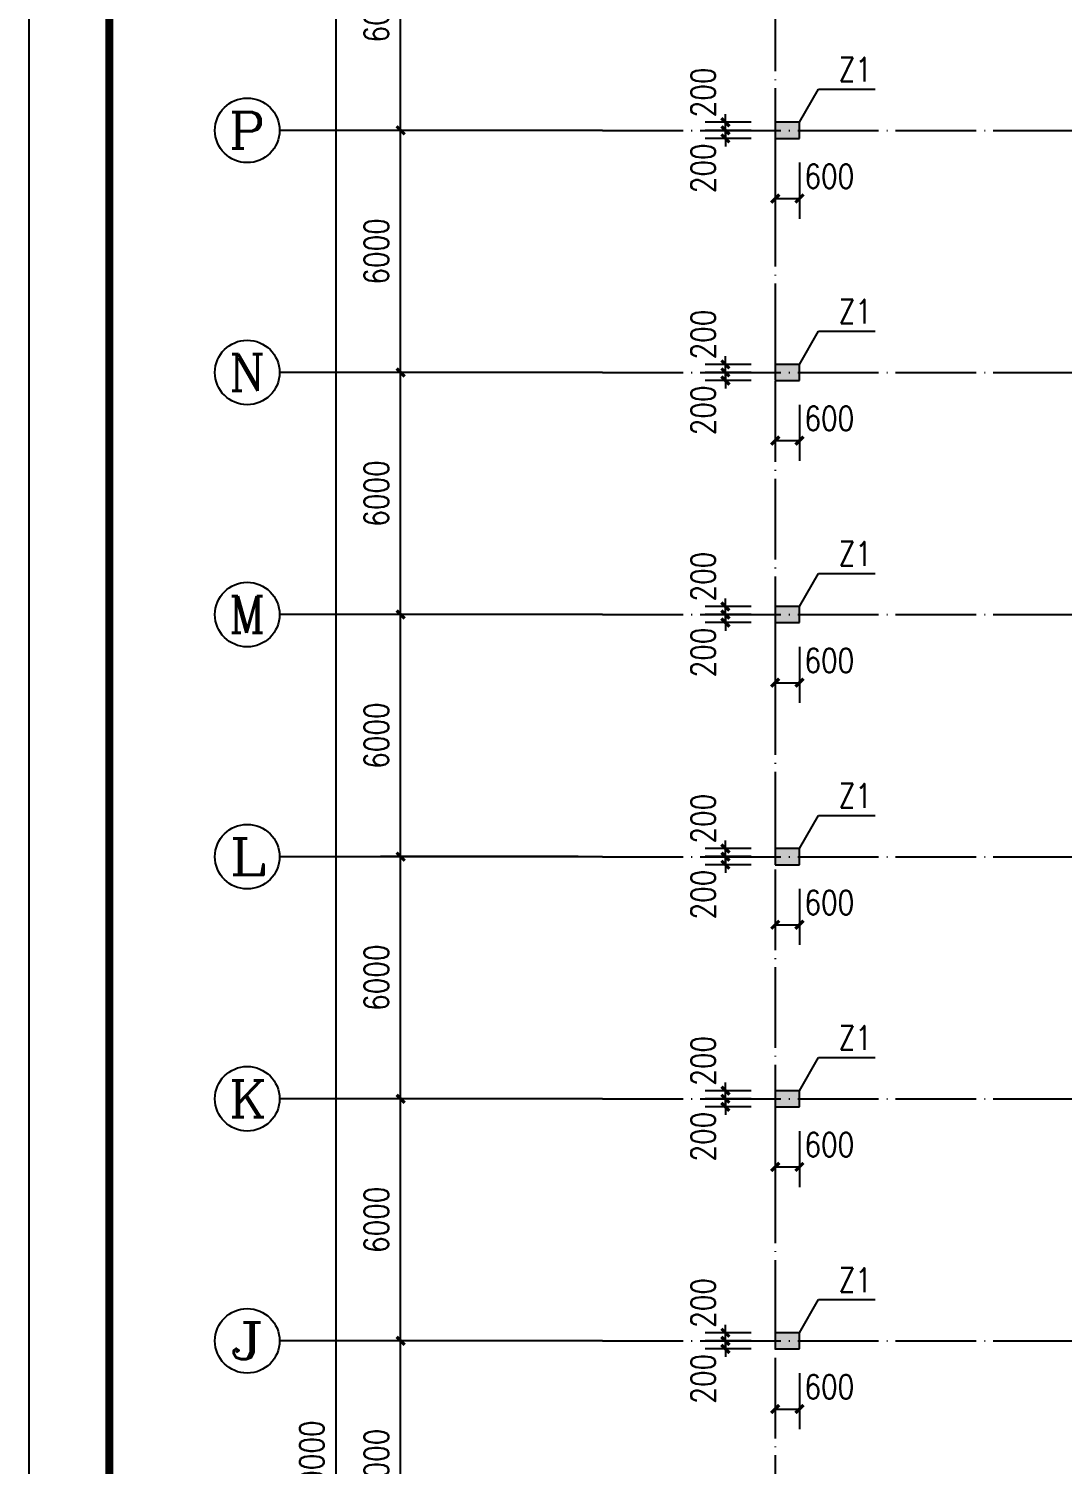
# Model space of a CAD drawing. Extents: x 31695611 to 39053694, y -59225 to 904195.
# Drawn here: x 38600416 to 38626020, y 833200 to 868778 of the extents above; entities that cross this region are included whole.
import ezdxf
from ezdxf.enums import TextEntityAlignment as Align

# ---------------------------------------------------------------- set-up
doc = ezdxf.new("R2010")
doc.units = 0
doc.header["$LTSCALE"] = 1000
doc.header["$MEASUREMENT"] = 0
doc.linetypes.add('ACAD_ISO04W100', pattern=[30.5, 24, -3, 0.5, -3])
doc.linetypes.add('DOTE', pattern=[2.42, 2, -0.2, 0.02, -0.2])
doc.layers.get('0').update_dxf_attribs({"linetype": 'CONTINUOUS'})
doc.layers.get('DEFPOINTS').update_dxf_attribs({"linetype": 'CONTINUOUS'})
for name, color, linetype in [('AXIS', 3, 'CONTINUOUS'), ('AXIS_TEXT', 7, 'CONTINUOUS'), ('COLUMN', 2, 'CONTINUOUS'), ('DOTE', 1, 'ACAD_ISO04W100'), ('PUB_DIM', 3, 'CONTINUOUS'), ('PUB_HATCH', 8, 'CONTINUOUS'), ('PUB_TITLE', 4, 'CONTINUOUS'), ('柱编号', 4, 'CONTINUOUS')]:
    doc.layers.add(name, color=color, linetype=linetype)
doc.styles.add('_TCH_AXIS', font='COMPLEX', dxfattribs={"bigfont": 'GBCBIG'})
doc.styles.add('COMPLEX', font='COMPLEX')
doc.styles.add('DIM_FONT', font='SIMPLEX.shx', dxfattribs={"width": 0.8})
doc.dimstyles.new('DIMN200', dxfattribs={"dimscale": 2, "dimtxt": 300, "dimasz": 100, "dimexe": 250, "dimexo": 300, "dimgap": 150, "dimtad": 1, "dimdec": 0, "dimzin": 0, "dimtxsty": 'DIM_FONT', "dimblk": 'ARCHTICK', "dimcen": 0.09, "dimclrt": 7, "dimazin": 3, "dimtfac": 1, "dimtdec": 0, "dimtix": 1, "dimtmove": 0, "dimatfit": 3, "dimtolj": 1, "dimtzin": 0})

# ---------------------------------------------------------------- blocks, each defined once
blk = doc.blocks.new('_ARCHTICK')
at = {"color": 0, "linetype": 'BYBLOCK', "const_width": 0.4}
blk.add_lwpolyline([(-0.5, -0.5), (0.5, 0.5)], dxfattribs=at)
blk = doc.blocks.new('*D679')
at = {"layer": 'DEFPOINTS', "color": 0}
for p in [(38617675, 866259), (38618909, 866259), (38618909, 866059)]:
    blk.add_point(p, dxfattribs=at)
at = {"layer": 'PUB_DIM', "color": 0}
for p, q in [((38617675, 866259), (38617675, 866459)), ((38618309, 866259), (38617175, 866259)), ((38618309, 866059), (38617175, 866059)), ((38617675, 866059), (38617675, 866259)), ((38617675, 866059), (38617675, 865859))]:
    blk.add_line(p, q, dxfattribs=at)
at = {"layer": 'PUB_DIM', "color": 0, "xscale": 200, "yscale": 200, "zscale": 200}
for p, rotation in [((38617675, 866259), 270), ((38617675, 866059), 90)]:
    blk.add_blockref('_ARCHTICK', p, dxfattribs=dict(at, rotation=rotation))
at = {"layer": 'PUB_DIM', "color": 7, "insert": (38617125, 865319), "char_height": 600, "attachment_point": 5, "rotation": 90, "style": 'DIM_FONT'}
blk.add_mtext('\\A1;200', dxfattribs=at)
blk = doc.blocks.new('*D680')
at = {"layer": 'DEFPOINTS', "color": 0}
for p in [(38617675, 866459), (38618909, 866459), (38618909, 866259)]:
    blk.add_point(p, dxfattribs=at)
at = {"layer": 'PUB_DIM', "color": 0}
for p, q in [((38618309, 866459), (38617175, 866459)), ((38617675, 866459), (38617675, 866659)), ((38617675, 866259), (38617675, 866459)), ((38618309, 866259), (38617175, 866259)), ((38617675, 866259), (38617675, 866059))]:
    blk.add_line(p, q, dxfattribs=at)
at = {"layer": 'PUB_DIM', "color": 0, "xscale": 200, "yscale": 200, "zscale": 200}
for p, rotation in [((38617675, 866459), 270), ((38617675, 866259), 90)]:
    blk.add_blockref('_ARCHTICK', p, dxfattribs=dict(at, rotation=rotation))
at = {"layer": 'PUB_DIM', "color": 7, "insert": (38617125, 867199), "char_height": 600, "attachment_point": 5, "rotation": 90, "style": 'DIM_FONT'}
blk.add_mtext('\\A1;200', dxfattribs=at)
blk = doc.blocks.new('*D681')
at = {"layer": 'DEFPOINTS', "color": 0}
for p in [(38618909, 866059), (38619509, 866059), (38619509, 864570)]:
    blk.add_point(p, dxfattribs=at)
at = {"layer": 'PUB_DIM', "color": 0}
for p, q in [((38618909, 865459), (38618909, 864070)), ((38619509, 865459), (38619509, 864070)), ((38618909, 864570), (38619509, 864570))]:
    blk.add_line(p, q, dxfattribs=at)
at = {"layer": 'PUB_DIM', "color": 0, "xscale": 200, "yscale": 200, "zscale": 200, "rotation": 180}
blk.add_blockref('_ARCHTICK', (38618909, 864570), dxfattribs=at)
at = {"layer": 'PUB_DIM', "color": 0, "xscale": 200, "yscale": 200, "zscale": 200}
blk.add_blockref('_ARCHTICK', (38619509, 864570), dxfattribs=at)
at = {"layer": 'PUB_DIM', "color": 7, "insert": (38620249, 865120), "char_height": 600, "attachment_point": 5, "style": 'DIM_FONT'}
blk.add_mtext('\\A1;600', dxfattribs=at)
blk = doc.blocks.new('*D685')
at = {"layer": 'DEFPOINTS', "color": 0}
for p in [(38617675, 860259), (38618909, 860259), (38618909, 860059)]:
    blk.add_point(p, dxfattribs=at)
at = {"layer": 'PUB_DIM', "color": 0}
for p, q in [((38617675, 860259), (38617675, 860459)), ((38618309, 860259), (38617175, 860259)), ((38618309, 860059), (38617175, 860059)), ((38617675, 860059), (38617675, 860259)), ((38617675, 860059), (38617675, 859859))]:
    blk.add_line(p, q, dxfattribs=at)
at = {"layer": 'PUB_DIM', "color": 0, "xscale": 200, "yscale": 200, "zscale": 200}
for p, rotation in [((38617675, 860259), 270), ((38617675, 860059), 90)]:
    blk.add_blockref('_ARCHTICK', p, dxfattribs=dict(at, rotation=rotation))
at = {"layer": 'PUB_DIM', "color": 7, "insert": (38617125, 859319), "char_height": 600, "attachment_point": 5, "rotation": 90, "style": 'DIM_FONT'}
blk.add_mtext('\\A1;200', dxfattribs=at)
blk = doc.blocks.new('*D686')
at = {"layer": 'DEFPOINTS', "color": 0}
for p in [(38617675, 860459), (38618909, 860459), (38618909, 860259)]:
    blk.add_point(p, dxfattribs=at)
at = {"layer": 'PUB_DIM', "color": 0}
for p, q in [((38617675, 860459), (38617675, 860659)), ((38618309, 860459), (38617175, 860459)), ((38617675, 860259), (38617675, 860459)), ((38618309, 860259), (38617175, 860259)), ((38617675, 860259), (38617675, 860059))]:
    blk.add_line(p, q, dxfattribs=at)
at = {"layer": 'PUB_DIM', "color": 0, "xscale": 200, "yscale": 200, "zscale": 200}
for p, rotation in [((38617675, 860459), 270), ((38617675, 860259), 90)]:
    blk.add_blockref('_ARCHTICK', p, dxfattribs=dict(at, rotation=rotation))
at = {"layer": 'PUB_DIM', "color": 7, "insert": (38617125, 861199), "char_height": 600, "attachment_point": 5, "rotation": 90, "style": 'DIM_FONT'}
blk.add_mtext('\\A1;200', dxfattribs=at)
blk = doc.blocks.new('*D687')
at = {"layer": 'DEFPOINTS', "color": 0}
for p in [(38618909, 860059), (38619509, 860059), (38619509, 858570)]:
    blk.add_point(p, dxfattribs=at)
at = {"layer": 'PUB_DIM', "color": 0}
for p, q in [((38618909, 859459), (38618909, 858070)), ((38619509, 859459), (38619509, 858070)), ((38618909, 858570), (38619509, 858570))]:
    blk.add_line(p, q, dxfattribs=at)
at = {"layer": 'PUB_DIM', "color": 0, "xscale": 200, "yscale": 200, "zscale": 200, "rotation": 180}
blk.add_blockref('_ARCHTICK', (38618909, 858570), dxfattribs=at)
at = {"layer": 'PUB_DIM', "color": 0, "xscale": 200, "yscale": 200, "zscale": 200}
blk.add_blockref('_ARCHTICK', (38619509, 858570), dxfattribs=at)
at = {"layer": 'PUB_DIM', "color": 7, "insert": (38620249, 859120), "char_height": 600, "attachment_point": 5, "style": 'DIM_FONT'}
blk.add_mtext('\\A1;600', dxfattribs=at)
blk = doc.blocks.new('*D691')
at = {"layer": 'DEFPOINTS', "color": 0}
for p in [(38617675, 854259), (38618909, 854259), (38618909, 854059)]:
    blk.add_point(p, dxfattribs=at)
at = {"layer": 'PUB_DIM', "color": 0}
for p, q in [((38618309, 854259), (38617175, 854259)), ((38617675, 854259), (38617675, 854459)), ((38617675, 854059), (38617675, 854259)), ((38618309, 854059), (38617175, 854059)), ((38617675, 854059), (38617675, 853859))]:
    blk.add_line(p, q, dxfattribs=at)
at = {"layer": 'PUB_DIM', "color": 0, "xscale": 200, "yscale": 200, "zscale": 200}
for p, rotation in [((38617675, 854259), 270), ((38617675, 854059), 90)]:
    blk.add_blockref('_ARCHTICK', p, dxfattribs=dict(at, rotation=rotation))
at = {"layer": 'PUB_DIM', "color": 7, "insert": (38617125, 853319), "char_height": 600, "attachment_point": 5, "rotation": 90, "style": 'DIM_FONT'}
blk.add_mtext('\\A1;200', dxfattribs=at)
blk = doc.blocks.new('*D692')
at = {"layer": 'DEFPOINTS', "color": 0}
for p in [(38617675, 854459), (38618909, 854459), (38618909, 854259)]:
    blk.add_point(p, dxfattribs=at)
at = {"layer": 'PUB_DIM', "color": 0}
for p, q in [((38617675, 854459), (38617675, 854659)), ((38618309, 854459), (38617175, 854459)), ((38618309, 854259), (38617175, 854259)), ((38617675, 854259), (38617675, 854459)), ((38617675, 854259), (38617675, 854059))]:
    blk.add_line(p, q, dxfattribs=at)
at = {"layer": 'PUB_DIM', "color": 0, "xscale": 200, "yscale": 200, "zscale": 200}
for p, rotation in [((38617675, 854459), 270), ((38617675, 854259), 90)]:
    blk.add_blockref('_ARCHTICK', p, dxfattribs=dict(at, rotation=rotation))
at = {"layer": 'PUB_DIM', "color": 7, "insert": (38617125, 855199), "char_height": 600, "attachment_point": 5, "rotation": 90, "style": 'DIM_FONT'}
blk.add_mtext('\\A1;200', dxfattribs=at)
blk = doc.blocks.new('*D693')
at = {"layer": 'DEFPOINTS', "color": 0}
for p in [(38618909, 854059), (38619509, 854059), (38619509, 852570)]:
    blk.add_point(p, dxfattribs=at)
at = {"layer": 'PUB_DIM', "color": 0}
for p, q in [((38618909, 853459), (38618909, 852070)), ((38619509, 853459), (38619509, 852070)), ((38618909, 852570), (38619509, 852570))]:
    blk.add_line(p, q, dxfattribs=at)
at = {"layer": 'PUB_DIM', "color": 0, "xscale": 200, "yscale": 200, "zscale": 200, "rotation": 180}
blk.add_blockref('_ARCHTICK', (38618909, 852570), dxfattribs=at)
at = {"layer": 'PUB_DIM', "color": 0, "xscale": 200, "yscale": 200, "zscale": 200}
blk.add_blockref('_ARCHTICK', (38619509, 852570), dxfattribs=at)
at = {"layer": 'PUB_DIM', "color": 7, "insert": (38620249, 853120), "char_height": 600, "attachment_point": 5, "style": 'DIM_FONT'}
blk.add_mtext('\\A1;600', dxfattribs=at)
blk = doc.blocks.new('*D697')
at = {"layer": 'DEFPOINTS', "color": 0}
for p in [(38617675, 848259), (38618909, 848259), (38618909, 848059)]:
    blk.add_point(p, dxfattribs=at)
at = {"layer": 'PUB_DIM', "color": 0}
for p, q in [((38618309, 848259), (38617175, 848259)), ((38617675, 848259), (38617675, 848459)), ((38617675, 848059), (38617675, 848259)), ((38618309, 848059), (38617175, 848059)), ((38617675, 848059), (38617675, 847859))]:
    blk.add_line(p, q, dxfattribs=at)
at = {"layer": 'PUB_DIM', "color": 0, "xscale": 200, "yscale": 200, "zscale": 200}
for p, rotation in [((38617675, 848259), 270), ((38617675, 848059), 90)]:
    blk.add_blockref('_ARCHTICK', p, dxfattribs=dict(at, rotation=rotation))
at = {"layer": 'PUB_DIM', "color": 7, "insert": (38617125, 847319), "char_height": 600, "attachment_point": 5, "rotation": 90, "style": 'DIM_FONT'}
blk.add_mtext('\\A1;200', dxfattribs=at)
blk = doc.blocks.new('*D698')
at = {"layer": 'DEFPOINTS', "color": 0}
for p in [(38617675, 848459), (38618909, 848459), (38618909, 848259)]:
    blk.add_point(p, dxfattribs=at)
at = {"layer": 'PUB_DIM', "color": 0}
for p, q in [((38617675, 848459), (38617675, 848659)), ((38618309, 848459), (38617175, 848459)), ((38618309, 848259), (38617175, 848259)), ((38617675, 848259), (38617675, 848459)), ((38617675, 848259), (38617675, 848059))]:
    blk.add_line(p, q, dxfattribs=at)
at = {"layer": 'PUB_DIM', "color": 0, "xscale": 200, "yscale": 200, "zscale": 200}
for p, rotation in [((38617675, 848459), 270), ((38617675, 848259), 90)]:
    blk.add_blockref('_ARCHTICK', p, dxfattribs=dict(at, rotation=rotation))
at = {"layer": 'PUB_DIM', "color": 7, "insert": (38617125, 849199), "char_height": 600, "attachment_point": 5, "rotation": 90, "style": 'DIM_FONT'}
blk.add_mtext('\\A1;200', dxfattribs=at)
blk = doc.blocks.new('*D699')
at = {"layer": 'DEFPOINTS', "color": 0}
for p in [(38618909, 848059), (38619509, 848059), (38619509, 846570)]:
    blk.add_point(p, dxfattribs=at)
at = {"layer": 'PUB_DIM', "color": 0}
for p, q in [((38618909, 847459), (38618909, 846070)), ((38619509, 847459), (38619509, 846070)), ((38618909, 846570), (38619509, 846570))]:
    blk.add_line(p, q, dxfattribs=at)
at = {"layer": 'PUB_DIM', "color": 0, "xscale": 200, "yscale": 200, "zscale": 200, "rotation": 180}
blk.add_blockref('_ARCHTICK', (38618909, 846570), dxfattribs=at)
at = {"layer": 'PUB_DIM', "color": 0, "xscale": 200, "yscale": 200, "zscale": 200}
blk.add_blockref('_ARCHTICK', (38619509, 846570), dxfattribs=at)
at = {"layer": 'PUB_DIM', "color": 7, "insert": (38620249, 847120), "char_height": 600, "attachment_point": 5, "style": 'DIM_FONT'}
blk.add_mtext('\\A1;600', dxfattribs=at)
blk = doc.blocks.new('*D703')
at = {"layer": 'DEFPOINTS', "color": 0}
for p in [(38617675, 842259), (38618909, 842259), (38618909, 842059)]:
    blk.add_point(p, dxfattribs=at)
at = {"layer": 'PUB_DIM', "color": 0}
for p, q in [((38618309, 842259), (38617175, 842259)), ((38617675, 842259), (38617675, 842459)), ((38617675, 842059), (38617675, 842259)), ((38618309, 842059), (38617175, 842059)), ((38617675, 842059), (38617675, 841859))]:
    blk.add_line(p, q, dxfattribs=at)
at = {"layer": 'PUB_DIM', "color": 0, "xscale": 200, "yscale": 200, "zscale": 200}
for p, rotation in [((38617675, 842259), 270), ((38617675, 842059), 90)]:
    blk.add_blockref('_ARCHTICK', p, dxfattribs=dict(at, rotation=rotation))
at = {"layer": 'PUB_DIM', "color": 7, "insert": (38617125, 841319), "char_height": 600, "attachment_point": 5, "rotation": 90, "style": 'DIM_FONT'}
blk.add_mtext('\\A1;200', dxfattribs=at)
blk = doc.blocks.new('*D704')
at = {"layer": 'DEFPOINTS', "color": 0}
for p in [(38617675, 842459), (38618909, 842459), (38618909, 842259)]:
    blk.add_point(p, dxfattribs=at)
at = {"layer": 'PUB_DIM', "color": 0}
for p, q in [((38617675, 842459), (38617675, 842659)), ((38618309, 842459), (38617175, 842459)), ((38618309, 842259), (38617175, 842259)), ((38617675, 842259), (38617675, 842459)), ((38617675, 842259), (38617675, 842059))]:
    blk.add_line(p, q, dxfattribs=at)
at = {"layer": 'PUB_DIM', "color": 0, "xscale": 200, "yscale": 200, "zscale": 200}
for p, rotation in [((38617675, 842459), 270), ((38617675, 842259), 90)]:
    blk.add_blockref('_ARCHTICK', p, dxfattribs=dict(at, rotation=rotation))
at = {"layer": 'PUB_DIM', "color": 7, "insert": (38617125, 843199), "char_height": 600, "attachment_point": 5, "rotation": 90, "style": 'DIM_FONT'}
blk.add_mtext('\\A1;200', dxfattribs=at)
blk = doc.blocks.new('*D705')
at = {"layer": 'DEFPOINTS', "color": 0}
for p in [(38618909, 842059), (38619509, 842059), (38619509, 840570)]:
    blk.add_point(p, dxfattribs=at)
at = {"layer": 'PUB_DIM', "color": 0}
for p, q in [((38618909, 841459), (38618909, 840070)), ((38619509, 841459), (38619509, 840070)), ((38618909, 840570), (38619509, 840570))]:
    blk.add_line(p, q, dxfattribs=at)
at = {"layer": 'PUB_DIM', "color": 0, "xscale": 200, "yscale": 200, "zscale": 200, "rotation": 180}
blk.add_blockref('_ARCHTICK', (38618909, 840570), dxfattribs=at)
at = {"layer": 'PUB_DIM', "color": 0, "xscale": 200, "yscale": 200, "zscale": 200}
blk.add_blockref('_ARCHTICK', (38619509, 840570), dxfattribs=at)
at = {"layer": 'PUB_DIM', "color": 7, "insert": (38620249, 841120), "char_height": 600, "attachment_point": 5, "style": 'DIM_FONT'}
blk.add_mtext('\\A1;600', dxfattribs=at)
blk = doc.blocks.new('*D709')
at = {"layer": 'DEFPOINTS', "color": 0}
for p in [(38617675, 836259), (38618909, 836259), (38618909, 836059)]:
    blk.add_point(p, dxfattribs=at)
at = {"layer": 'PUB_DIM', "color": 0}
for p, q in [((38617675, 836259), (38617675, 836459)), ((38618309, 836259), (38617175, 836259)), ((38617675, 836059), (38617675, 836259)), ((38618309, 836059), (38617175, 836059)), ((38617675, 836059), (38617675, 835859))]:
    blk.add_line(p, q, dxfattribs=at)
at = {"layer": 'PUB_DIM', "color": 0, "xscale": 200, "yscale": 200, "zscale": 200}
for p, rotation in [((38617675, 836259), 270), ((38617675, 836059), 90)]:
    blk.add_blockref('_ARCHTICK', p, dxfattribs=dict(at, rotation=rotation))
at = {"layer": 'PUB_DIM', "color": 7, "insert": (38617125, 835319), "char_height": 600, "attachment_point": 5, "rotation": 90, "style": 'DIM_FONT'}
blk.add_mtext('\\A1;200', dxfattribs=at)
blk = doc.blocks.new('*D710')
at = {"layer": 'DEFPOINTS', "color": 0}
for p in [(38617675, 836459), (38618909, 836459), (38618909, 836259)]:
    blk.add_point(p, dxfattribs=at)
at = {"layer": 'PUB_DIM', "color": 0}
for p, q in [((38618309, 836459), (38617175, 836459)), ((38617675, 836459), (38617675, 836659)), ((38617675, 836259), (38617675, 836459)), ((38618309, 836259), (38617175, 836259)), ((38617675, 836259), (38617675, 836059))]:
    blk.add_line(p, q, dxfattribs=at)
at = {"layer": 'PUB_DIM', "color": 0, "xscale": 200, "yscale": 200, "zscale": 200}
for p, rotation in [((38617675, 836459), 270), ((38617675, 836259), 90)]:
    blk.add_blockref('_ARCHTICK', p, dxfattribs=dict(at, rotation=rotation))
at = {"layer": 'PUB_DIM', "color": 7, "insert": (38617125, 837199), "char_height": 600, "attachment_point": 5, "rotation": 90, "style": 'DIM_FONT'}
blk.add_mtext('\\A1;200', dxfattribs=at)
blk = doc.blocks.new('*D711')
at = {"layer": 'DEFPOINTS', "color": 0}
for p in [(38618909, 836059), (38619509, 836059), (38619509, 834570)]:
    blk.add_point(p, dxfattribs=at)
at = {"layer": 'PUB_DIM', "color": 0}
for p, q in [((38618909, 835459), (38618909, 834070)), ((38619509, 835459), (38619509, 834070)), ((38618909, 834570), (38619509, 834570))]:
    blk.add_line(p, q, dxfattribs=at)
at = {"layer": 'PUB_DIM', "color": 0, "xscale": 200, "yscale": 200, "zscale": 200, "rotation": 180}
blk.add_blockref('_ARCHTICK', (38618909, 834570), dxfattribs=at)
at = {"layer": 'PUB_DIM', "color": 0, "xscale": 200, "yscale": 200, "zscale": 200}
blk.add_blockref('_ARCHTICK', (38619509, 834570), dxfattribs=at)
at = {"layer": 'PUB_DIM', "color": 7, "insert": (38620249, 835120), "char_height": 600, "attachment_point": 5, "style": 'DIM_FONT'}
blk.add_mtext('\\A1;600', dxfattribs=at)
blk = doc.blocks.new('*D812')
at = {"layer": 'AXIS', "color": 0}
for p, q in [((38614030, 836259), (38609130, 836259)), ((38609630, 830259), (38609630, 836259)), ((38614030, 830259), (38609130, 830259))]:
    blk.add_line(p, q, dxfattribs=at)
at = {"layer": 'DEFPOINTS', "color": 0}
for p in [(38609630, 836259), (38614630, 836259), (38614630, 830259)]:
    blk.add_point(p, dxfattribs=at)
at = {"layer": 'AXIS', "color": 0, "xscale": 200, "yscale": 200, "zscale": 200}
for p, rotation in [((38609630, 836259), 89.9998904604143), ((38609630, 830259), 269.9998904604143)]:
    blk.add_blockref('_ARCHTICK', p, dxfattribs=dict(at, rotation=rotation))
at = {"layer": 'AXIS', "color": 7, "insert": (38609030, 833259), "char_height": 600, "attachment_point": 5, "rotation": 89.9999, "style": 'DIM_FONT'}
blk.add_mtext('\\A1;6000', dxfattribs=at)
blk = doc.blocks.new('*D813')
at = {"layer": 'AXIS', "color": 0}
for p, q in [((38614030, 842259), (38609130, 842259)), ((38609630, 836259), (38609630, 842259)), ((38614030, 836259), (38609130, 836259))]:
    blk.add_line(p, q, dxfattribs=at)
at = {"layer": 'DEFPOINTS', "color": 0}
for p in [(38609630, 842259), (38614630, 842259), (38614630, 836259)]:
    blk.add_point(p, dxfattribs=at)
at = {"layer": 'AXIS', "color": 0, "xscale": 200, "yscale": 200, "zscale": 200}
for p, rotation in [((38609630, 842259), 89.99989046034315), ((38609630, 836259), 269.9998904603431)]:
    blk.add_blockref('_ARCHTICK', p, dxfattribs=dict(at, rotation=rotation))
at = {"layer": 'AXIS', "color": 7, "insert": (38609030, 839259), "char_height": 600, "attachment_point": 5, "rotation": 89.9999, "style": 'DIM_FONT'}
blk.add_mtext('\\A1;6000', dxfattribs=at)
blk = doc.blocks.new('*D814')
at = {"layer": 'AXIS', "color": 0}
for p, q in [((38614030, 848259), (38609130, 848259)), ((38609630, 842259), (38609630, 848259)), ((38614030, 842259), (38609130, 842259))]:
    blk.add_line(p, q, dxfattribs=at)
at = {"layer": 'DEFPOINTS', "color": 0}
for p in [(38609630, 848259), (38614630, 848259), (38614630, 842259)]:
    blk.add_point(p, dxfattribs=at)
at = {"layer": 'AXIS', "color": 0, "xscale": 200, "yscale": 200, "zscale": 200}
for p, rotation in [((38609630, 848259), 89.99989046034315), ((38609630, 842259), 269.9998904603431)]:
    blk.add_blockref('_ARCHTICK', p, dxfattribs=dict(at, rotation=rotation))
at = {"layer": 'AXIS', "color": 7, "insert": (38609030, 845259), "char_height": 600, "attachment_point": 5, "rotation": 89.9999, "style": 'DIM_FONT'}
blk.add_mtext('\\A1;6000', dxfattribs=at)
blk = doc.blocks.new('*D815')
at = {"layer": 'AXIS', "color": 0}
for p, q in [((38614030, 854259), (38609130, 854259)), ((38609630, 848259), (38609630, 854259)), ((38614030, 848259), (38609130, 848259))]:
    blk.add_line(p, q, dxfattribs=at)
at = {"layer": 'DEFPOINTS', "color": 0}
for p in [(38609630, 854259), (38614630, 854259), (38614630, 848259)]:
    blk.add_point(p, dxfattribs=at)
at = {"layer": 'AXIS', "color": 0, "xscale": 200, "yscale": 200, "zscale": 200}
for p, rotation in [((38609630, 854259), 89.9998904604143), ((38609630, 848259), 269.9998904604143)]:
    blk.add_blockref('_ARCHTICK', p, dxfattribs=dict(at, rotation=rotation))
at = {"layer": 'AXIS', "color": 7, "insert": (38609030, 851259), "char_height": 600, "attachment_point": 5, "rotation": 89.9999, "style": 'DIM_FONT'}
blk.add_mtext('\\A1;6000', dxfattribs=at)
blk = doc.blocks.new('*D816')
at = {"layer": 'AXIS', "color": 0}
for p, q in [((38614030, 860259), (38609130, 860259)), ((38609630, 854259), (38609630, 860259)), ((38614030, 854259), (38609130, 854259))]:
    blk.add_line(p, q, dxfattribs=at)
at = {"layer": 'DEFPOINTS', "color": 0}
for p in [(38609630, 860259), (38614630, 860259), (38614630, 854259)]:
    blk.add_point(p, dxfattribs=at)
at = {"layer": 'AXIS', "color": 0, "xscale": 200, "yscale": 200, "zscale": 200}
for p, rotation in [((38609630, 860259), 89.99989046034315), ((38609630, 854259), 269.9998904603431)]:
    blk.add_blockref('_ARCHTICK', p, dxfattribs=dict(at, rotation=rotation))
at = {"layer": 'AXIS', "color": 7, "insert": (38609030, 857259), "char_height": 600, "attachment_point": 5, "rotation": 89.9999, "style": 'DIM_FONT'}
blk.add_mtext('\\A1;6000', dxfattribs=at)
blk = doc.blocks.new('*D817')
at = {"layer": 'AXIS', "color": 0}
for p, q in [((38614030, 866259), (38609130, 866259)), ((38609630, 860259), (38609630, 866259)), ((38614030, 860259), (38609130, 860259))]:
    blk.add_line(p, q, dxfattribs=at)
at = {"layer": 'DEFPOINTS', "color": 0}
for p in [(38609630, 866259), (38614630, 866259), (38614630, 860259)]:
    blk.add_point(p, dxfattribs=at)
at = {"layer": 'AXIS', "color": 0, "xscale": 200, "yscale": 200, "zscale": 200}
for p, rotation in [((38609630, 866259), 89.99989046034315), ((38609630, 860259), 269.9998904603431)]:
    blk.add_blockref('_ARCHTICK', p, dxfattribs=dict(at, rotation=rotation))
at = {"layer": 'AXIS', "color": 7, "insert": (38609030, 863259), "char_height": 600, "attachment_point": 5, "rotation": 89.9999, "style": 'DIM_FONT'}
blk.add_mtext('\\A1;6000', dxfattribs=at)
blk = doc.blocks.new('*D818')
at = {"layer": 'AXIS', "color": 0}
for p, q in [((38614030, 872259), (38609130, 872259)), ((38609630, 866259), (38609630, 872259)), ((38614030, 866259), (38609130, 866259))]:
    blk.add_line(p, q, dxfattribs=at)
at = {"layer": 'DEFPOINTS', "color": 0}
for p in [(38609630, 872259), (38614630, 872259), (38614630, 866259)]:
    blk.add_point(p, dxfattribs=at)
at = {"layer": 'AXIS', "color": 0, "xscale": 200, "yscale": 200, "zscale": 200}
for p, rotation in [((38609630, 872259), 89.9998904604143), ((38609630, 866259), 269.9998904604143)]:
    blk.add_blockref('_ARCHTICK', p, dxfattribs=dict(at, rotation=rotation))
at = {"layer": 'AXIS', "color": 7, "insert": (38609030, 869259), "char_height": 600, "attachment_point": 5, "rotation": 89.9999, "style": 'DIM_FONT'}
blk.add_mtext('\\A1;6000', dxfattribs=at)
blk = doc.blocks.new('*D820')
at = {"layer": 'AXIS', "color": 0}
for p, q in [((38614030, 878259), (38607530, 878259)), ((38608029, 788259), (38608030, 878259)), ((38614029, 788259), (38607529, 788259))]:
    blk.add_line(p, q, dxfattribs=at)
at = {"layer": 'DEFPOINTS', "color": 0}
for p in [(38608030, 878259), (38614630, 878259), (38614629, 788259)]:
    blk.add_point(p, dxfattribs=at)
at = {"layer": 'AXIS', "color": 0, "xscale": 200, "yscale": 200, "zscale": 200}
for p, rotation in [((38608030, 878259), 89.99989046036686), ((38608029, 788259), 269.9998904603668)]:
    blk.add_blockref('_ARCHTICK', p, dxfattribs=dict(at, rotation=rotation))
at = {"layer": 'AXIS', "color": 7, "insert": (38607430, 833259), "char_height": 600, "attachment_point": 5, "rotation": 89.9999, "style": 'DIM_FONT'}
blk.add_mtext('\\A1;90000', dxfattribs=at)
blk = doc.blocks.new('_AXISO')
blk.add_circle((0, 0), 0.5)
at = {"layer": 'AXIS_TEXT', "style": 'COMPLEX', "width": 1.041667}
blk.add_attdef('A', text='', height=0.56, dxfattribs=at).set_placement((-0.25, -0.28), (0.25, -0.28), align=Align.FIT)

msp = doc.modelspace()

# ---------------------------------------------------------------- hatches: boundary and pattern name
at = {"layer": 'PUB_HATCH'}
for points in [[(38618909, 866058.5), (38619509, 866058.5), (38619509, 866458.5), (38618909, 866458.5)], [(38618909, 860058.5), (38619509, 860058.5), (38619509, 860458.5), (38618909, 860458.5)], [(38618909, 854058.5), (38619509, 854058.5), (38619509, 854458.5), (38618909, 854458.5)], [(38618909, 848058.5), (38619509, 848058.5), (38619509, 848458.5), (38618909, 848458.5)], [(38618909, 842058.5), (38619509, 842058.5), (38619509, 842458.5), (38618909, 842458.5)], [(38618909, 836058.5), (38619509, 836058.5), (38619509, 836458.5), (38618909, 836458.5)]]:
    msp.add_hatch(color=256, dxfattribs=at).paths.add_polyline_path(points)

# ---------------------------------------------------------------- linework, layer by layer
at = {"layer": 'AXIS'}
for p, q in [((38614629.6, 866258.6), (38606629.6, 866258.6)), ((38614629.6, 860258.6), (38606629.6, 860258.6)), ((38614629.6, 854258.6), (38606629.6, 854258.6)), ((38614629.6, 848258.6), (38606629.6, 848258.6)), ((38614629.5, 842258.6), (38606629.5, 842258.6)), ((38614629.5, 836258.6), (38606629.5, 836258.6))]:
    msp.add_line(p, q, dxfattribs=at)
at = {"layer": 'COLUMN'}
for p, q in [((38619509, 866458.5), (38618909, 866458.5)), ((38618909, 866458.5), (38618909, 866058.5)), ((38619509, 866058.5), (38619509, 866458.5)), ((38618909, 866058.5), (38619509, 866058.5)), ((38619509, 860458.5), (38618909, 860458.5)), ((38618909, 860458.5), (38618909, 860058.5)), ((38619509, 860058.5), (38619509, 860458.5)), ((38618909, 860058.5), (38619509, 860058.5)), ((38619509, 854458.5), (38618909, 854458.5)), ((38618909, 854458.5), (38618909, 854058.5)), ((38619509, 854058.5), (38619509, 854458.5)), ((38618909, 854058.5), (38619509, 854058.5)), ((38619509, 848458.5), (38618909, 848458.5)), ((38618909, 848458.5), (38618909, 848058.5)), ((38619509, 848058.5), (38619509, 848458.5)), ((38618909, 848058.5), (38619509, 848058.5)), ((38619509, 842458.5), (38618909, 842458.5)), ((38618909, 842458.5), (38618909, 842058.5)), ((38619509, 842058.5), (38619509, 842458.5)), ((38618909, 842058.5), (38619509, 842058.5)), ((38619509, 836458.5), (38618909, 836458.5)), ((38618909, 836458.5), (38618909, 836058.5)), ((38619509, 836058.5), (38619509, 836458.5)), ((38618909, 836058.5), (38619509, 836058.5))]:
    msp.add_line(p, q, dxfattribs=at)
at = {"layer": 'DOTE', "linetype": 'DOTE'}
for p, q in [((38618909, 884242.1), (38618909, 784664.7)), ((38614629.6, 866258.6), (38654494.9, 866258.5)), ((38614629.6, 860258.6), (38654494.9, 860258.5)), ((38614629.6, 854258.6), (38654494.9, 854258.5)), ((38614629.6, 848258.6), (38654494.8, 848258.5)), ((38614629.5, 842258.6), (38654494.8, 842258.5)), ((38614629.5, 836258.6), (38654494.8, 836258.5))]:
    msp.add_line(p, q, dxfattribs=at)
at = {"layer": 'PUB_TITLE'}
msp.add_lwpolyline([(38600416.2, 755595.5), (38684416.2, 755595.5), (38684416.2, 904195.5), (38600416.2, 904195.5)], close=True, dxfattribs=at)
at = {"layer": 'PUB_TITLE', "const_width": 200}
msp.add_lwpolyline([(38602416.2, 757595.5), (38682416.2, 757595.5), (38682416.2, 899195.5), (38602416.2, 899195.5)], close=True, dxfattribs=at)
at = {"layer": '柱编号'}
for p, q in [((38619509.1, 866458.5), (38619978.5, 867280.3)), ((38619978.5, 867280.3), (38621383.2, 867280.3)), ((38619509.1, 860458.5), (38619978.5, 861280.3)), ((38619978.5, 861280.3), (38621383.2, 861280.3)), ((38619509.1, 854458.5), (38619978.5, 855280.3)), ((38619978.5, 855280.3), (38621383.2, 855280.3)), ((38619509.1, 848458.5), (38619978.5, 849280.3)), ((38619978.5, 849280.3), (38621383.2, 849280.3)), ((38619509.1, 842458.5), (38619978.5, 843280.3)), ((38619978.5, 843280.3), (38621383.2, 843280.3)), ((38619509.1, 836458.5), (38619978.5, 837280.3)), ((38619978.5, 837280.3), (38621383.2, 837280.3))]:
    msp.add_line(p, q, dxfattribs=at)

# ---------------------------------------------------------------- block references
at = {"layer": 'AXIS'}
ref = msp.add_blockref('_AXISO', (38605829.6, 866258.6), dxfattribs=dict(at, xscale=1600, yscale=1600, zscale=1600))
ref.add_attrib('A', 'P', dxfattribs={"layer": 'AXIS_TEXT', "height": 905.1, "style": '_TCH_AXIS', "width": 1.235294}).set_placement((38605377, 865806.1), (38606282.1, 865806.1), align=Align.FIT)
ref = msp.add_blockref('_AXISO', (38605829.6, 860258.6), dxfattribs=dict(at, xscale=1600, yscale=1600, zscale=1600))
ref.add_attrib('A', 'N', dxfattribs={"layer": 'AXIS_TEXT', "height": 905.1, "style": '_TCH_AXIS', "width": 1.105263}).set_placement((38605377, 859806.1), (38606282.1, 859806.1), align=Align.FIT)
ref = msp.add_blockref('_AXISO', (38605829.6, 854258.6), dxfattribs=dict(at, xscale=1600, yscale=1600, zscale=1600))
ref.add_attrib('A', 'M', dxfattribs={"layer": 'AXIS_TEXT', "height": 905.1, "style": '_TCH_AXIS'}).set_placement((38605377, 853806.1), (38606282.1, 853806.1), align=Align.FIT)
ref = msp.add_blockref('_AXISO', (38605829.6, 848258.6), dxfattribs=dict(at, xscale=1600, yscale=1600, zscale=1600))
ref.add_attrib('A', 'L', dxfattribs={"layer": 'AXIS_TEXT', "height": 905.1, "style": '_TCH_AXIS', "width": 1.4}).set_placement((38605377, 847806.1), (38606282.1, 847806.1), align=Align.FIT)
ref = msp.add_blockref('_AXISO', (38605829.5, 842258.6), dxfattribs=dict(at, xscale=1600, yscale=1600, zscale=1600))
ref.add_attrib('A', 'K', dxfattribs={"layer": 'AXIS_TEXT', "height": 905.1, "style": '_TCH_AXIS', "width": 1.105263}).set_placement((38605377, 841806.1), (38606282.1, 841806.1), align=Align.FIT)
ref = msp.add_blockref('_AXISO', (38605829.5, 836258.6), dxfattribs=dict(at, xscale=1600, yscale=1600, zscale=1600))
ref.add_attrib('A', 'J', dxfattribs={"layer": 'AXIS_TEXT', "height": 905.1, "style": '_TCH_AXIS', "width": 1.909091}).set_placement((38605377, 835806.1), (38606282.1, 835806.1), align=Align.FIT)

# ---------------------------------------------------------------- texts
at = {"layer": '柱编号', "style": 'DIM_FONT', "width": 0.8}
for p in [(38620480.9, 867468.3), (38620480.9, 861468.3), (38620480.9, 855468.3), (38620480.9, 849468.3), (38620480.9, 843468.3), (38620480.9, 837468.3)]:
    msp.add_text('Z1', height=600, dxfattribs=at).set_placement(p)

# ---------------------------------------------------------------- dimensions: what is measured, and where the dimension line sits
at = {"layer": 'AXIS'}
for p1, p2, distance, picture, middle in [((38614629.4, 788258.6), (38614629.6, 878258.6), 6600, '*D820', (38607429.5, 833258.6)), ((38614629.6, 866258.6), (38614629.6, 872258.6), 5000, '*D818', (38609029.6, 869258.6)), ((38614629.6, 860258.6), (38614629.6, 866258.6), 5000, '*D817', (38609029.6, 863258.6)), ((38614629.6, 854258.6), (38614629.6, 860258.6), 5000, '*D816', (38609029.6, 857258.6)), ((38614629.6, 848258.6), (38614629.6, 854258.6), 5000, '*D815', (38609029.6, 851258.6)), ((38614629.5, 842258.6), (38614629.6, 848258.6), 5000, '*D814', (38609029.6, 845258.6)), ((38614629.5, 836258.6), (38614629.5, 842258.6), 5000, '*D813', (38609029.5, 839258.6)), ((38614629.5, 830258.6), (38614629.5, 836258.6), 5000, '*D812', (38609029.5, 833258.6))]:
    dim = msp.add_aligned_dim(p1=p1, p2=p2, distance=distance, dimstyle='DIMN200', dxfattribs=at)
    dim.commit()
    dim.dimension.update_dxf_attribs({"geometry": picture, "text_midpoint": middle})
at = {"layer": 'PUB_DIM'}
for base, p1, p2, angle, picture, middle in [((38617674.7, 866458.5), (38618909.1, 866258.5), (38618909.1, 866458.5), 90, '*D680', (38617124.7, 867198.5)), ((38617674.7, 866258.5), (38618909.1, 866058.5), (38618909.1, 866258.5), 90, '*D679', (38617124.7, 865318.5)), ((38619509, 864569.7), (38618909, 866058.5), (38619509, 866058.5), 359.99999, '*D681', (38620249, 865119.7)), ((38617674.7, 860458.5), (38618909.1, 860258.5), (38618909.1, 860458.5), 90, '*D686', (38617124.7, 861198.5)), ((38617674.7, 860258.5), (38618909.1, 860058.5), (38618909.1, 860258.5), 90, '*D685', (38617124.7, 859318.5)), ((38619509, 858569.7), (38618909, 860058.5), (38619509, 860058.5), 359.99999, '*D687', (38620249, 859119.7)), ((38617674.7, 854458.5), (38618909.1, 854258.5), (38618909.1, 854458.5), 90, '*D692', (38617124.7, 855198.5)), ((38617674.7, 854258.5), (38618909.1, 854058.5), (38618909.1, 854258.5), 90, '*D691', (38617124.7, 853318.5)), ((38619509, 852569.7), (38618909, 854058.5), (38619509, 854058.5), 359.99999, '*D693', (38620249, 853119.7)), ((38617674.7, 848458.5), (38618909.1, 848258.5), (38618909.1, 848458.5), 90, '*D698', (38617124.7, 849198.5)), ((38617674.7, 848258.5), (38618909.1, 848058.5), (38618909.1, 848258.5), 90, '*D697', (38617124.7, 847318.5)), ((38619509, 846569.7), (38618909, 848058.5), (38619509, 848058.5), 359.99999, '*D699', (38620249, 847119.7)), ((38617674.7, 842458.5), (38618909.1, 842258.5), (38618909.1, 842458.5), 90, '*D704', (38617124.7, 843198.5)), ((38617674.7, 842258.5), (38618909.1, 842058.5), (38618909.1, 842258.5), 90, '*D703', (38617124.7, 841318.5)), ((38619509, 840569.7), (38618909, 842058.5), (38619509, 842058.5), 359.99999, '*D705', (38620249, 841119.7)), ((38617674.7, 836458.5), (38618909.1, 836258.5), (38618909.1, 836458.5), 90, '*D710', (38617124.7, 837198.5)), ((38617674.7, 836258.5), (38618909.1, 836058.5), (38618909.1, 836258.5), 90, '*D709', (38617124.7, 835318.5)), ((38619509, 834569.7), (38618909, 836058.5), (38619509, 836058.5), 359.99999, '*D711', (38620249, 835119.7))]:
    dim = msp.add_linear_dim(base=base, p1=p1, p2=p2, angle=angle, dimstyle='DIMN200', dxfattribs=at)
    dim.commit()
    dim.dimension.update_dxf_attribs({"geometry": picture, "text_midpoint": middle, "dimtype": 129})

doc.saveas('drawing.dxf')
